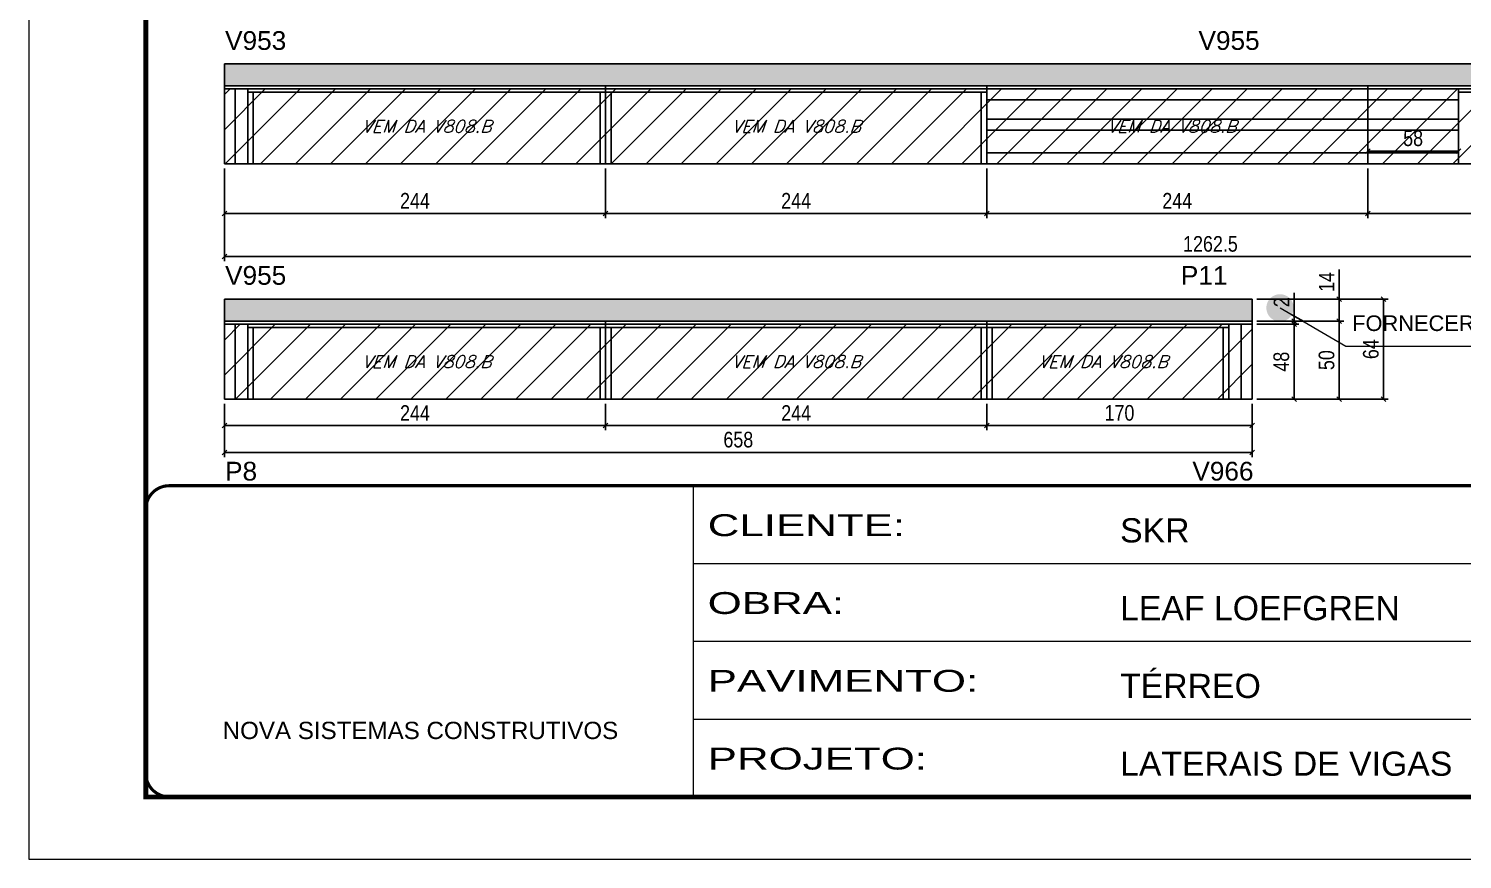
# Model space of a CAD drawing. Extents: x 3309 to 9563, y -2522 to 14608.
# Drawn here: x 8078 to 8996, y 11261 to 11793 of the extents above; entities that cross this region are included whole.
import ezdxf

# ---------------------------------------------------------------- set-up
doc = ezdxf.new("R2010")
doc.units = 0
doc.linetypes.add('CONTINUO', pattern=[0])
doc.linetypes.add('DASHED', pattern=[0.75, 0.5, -0.25])
for name, color, linetype in [('5', 5, 'Continuous'), ('COTA', 241, 'Continuous'), ('Painéis', 200, 'Continuous'), ('SARR_2.2x7', 40, 'Continuous'), ('SARR_3.5x7', 81, 'Continuous'), ('texto', 7, 'Continuous')]:
    doc.layers.add(name, color=color, linetype=linetype)
for name, color, linetype, lineweight in [('CARIMBO', 255, 'Continuous', 9), ('Folhas', 255, 'Continuous', 9), ('Hachura', 251, 'Continuous', 9), ('SARRAFO DE PRESSAO', 251, 'DASHED', 9)]:
    doc.layers.add(name, color=color, linetype=linetype, lineweight=lineweight)
doc.styles.add('ARIAL', font='arial.ttf')
doc.styles.add('COTA TECNICA', font='techl___.ttf', dxfattribs={"height": 10})
doc.styles.add('Romans', font='romans.shx')
doc.styles.get("Standard").update_dxf_attribs({"font": 'arial.ttf'})
doc.styles.add('Tecnologia', font='')
doc.styles.get('Tecnologia').set_extended_font_data('Forgotten Futurist')
doc.dimstyles.new('3x', dxfattribs={"dimtxt": 10, "dimasz": 5, "dimexe": 7, "dimexo": 5, "dimgap": 4, "dimtad": 1, "dimdec": 4, "dimlfac": 0.3333333333333333, "dimdsep": 46, "dimtxsty": 'Standard', "dimblk": 'DOT', "dimcen": 0.09, "dimclrd": 1, "dimclre": 1, "dimclrt": 2, "dimadec": 0, "dimazin": 2, "dimtfac": 1, "dimtdec": 4, "dimtmove": 0, "dimatfit": 3, "dimldrblk": 'DOT', "dimfxl": 1, "dimtolj": 1, "dimtzin": 0, "dimlwd": 9, "dimlwe": 9, "dimarcsym": 0})
doc.dimstyles.new('PAINEL', dxfattribs={"dimtxt": 10, "dimasz": 3, "dimexe": 3, "dimexo": 3, "dimgap": 3, "dimtad": 1, "dimdec": 1, "dimzin": 12, "dimdsep": 46, "dimtxsty": 'COTA TECNICA', "dimblk1": 'OBLIQUE', "dimblk2": 'OBLIQUE', "dimsah": 1, "dimcen": 0.9, "dimclrd": 4, "dimclre": 4, "dimclrt": 240, "dimadec": 1, "dimazin": 3, "dimtfac": 1, "dimtdec": 1, "dimtmove": 0, "dimatfit": 3, "dimfxl": 1, "dimtolj": 1, "dimtzin": 12, "dimarcsym": 0})

# ---------------------------------------------------------------- blocks, each defined once
blk = doc.blocks.new('9999999999')
at = {"color": 30, "linetype": 'CONTINUO'}
for p, q in [((98564.56196592061, 34230.20511460536), (98564.56196592061, 34429.44862801625)), ((98564.56196592061, 34379.63774966353), (99583.97835781069, 34379.63774966353)), ((98564.56196592061, 34329.8268713108), (99487.97835781069, 34329.8268713108)), ((98564.56196592063, 34280.01599295808), (99487.97835781069, 34280.01599295808))]:
    blk.add_line(p, q, dxfattribs=at)
at = {"color": 30, "linetype": 'CONTINUO', "const_width": 2}
blk.add_lwpolyline([(99583.97835781069, 34230.20511460536), (99583.97835781069, 34414.44862801625, 0.4142135623730951), (99568.97835781069, 34429.44862801625), (98228.97835781069, 34429.44862801625, 0.4142135623730951), (98213.97835781069, 34414.44862801625), (98213.97835781069, 34245.20511460536, 0.4142135623730951), (98228.97835781069, 34230.20511460536), (99583.97835781069, 34230.20511460536)], format="xyb", dxfattribs=at)
at = {"layer": 'Folhas'}
blk.add_lwpolyline([(98138.97835781069, 34190.20511460536), (99623.97835781069, 34190.20511460536), (99623.97835781069, 35240.20511460536), (98138.97835781069, 35240.20511460536)], close=True, dxfattribs=at)
at = {"layer": 'Folhas', "color": 30, "const_width": 3}
blk.add_lwpolyline([(98213.97835781069, 34230.20511460536), (99583.97835781069, 34230.20511460536), (99583.97835781069, 35200.20511460536), (98213.97835781069, 35200.20511460536)], close=True, dxfattribs=at)
at = {"color": 7, "linetype": 'Continuous', "ltscale": 5, "style": 'ARIAL'}
for s, height, p in [('SKR', 15.48288, (98837.6812528586, 34393.12953067552)), ('LEAF LOEFGREN', 15.48288, (98837.6812528586, 34343.3186523228)), ('TÉRREO', 15.48288, (98837.6812528586, 34293.50777397008)), ('NOVA SISTEMAS CONSTRUTIVOS', 11.0592, (98263.18703214587, 34267.21182737108)), ('LATERAIS DE VIGAS', 15.48288, (98837.6812528586, 34243.69689561735))]:
    blk.add_text(s, height=height, dxfattribs=at).set_placement(p)
at = {"layer": 'Folhas', "color": 7, "style": 'Tecnologia', "width": 1.5}
for s, p in [('CLIENTE:', (98573.65419061291, 34397.16605924374)), ('OBRA:', (98573.65419061291, 34347.31415840245)), ('PAVIMENTO:', (98573.65419061291, 34297.50328004972)), ('PROJETO:', (98573.65419061291, 34247.692401697))]:
    blk.add_text(s, height=14, dxfattribs=at).set_placement(p)
blk = doc.blocks.new('_Oblique')
at = {"color": 0, "linetype": 'ByBlock', "lineweight": -2}
blk.add_line((-0.5, -0.5), (0.5, 0.5), dxfattribs=at)
blk = doc.blocks.new('*D1519')
at = {"layer": 'COTA', "color": 4, "linetype": 'ByBlock', "lineweight": -2, "transparency": 16777216}
for p, q in [((8203.168415781198, 11703.04910457867), (8203.168415781198, 11671.32555400877)), ((8447.168415781198, 11703.04910457867), (8447.168415781198, 11671.32555400877)), ((8447.168415781198, 11674.32555400877), (8203.168415781198, 11674.32555400877))]:
    blk.add_line(p, q, dxfattribs=at)
at = {"layer": 'Defpoints', "color": 0, "linetype": 'ByBlock', "transparency": 16777216}
for p in [(8203.168415781198, 11706.04910457867), (8447.168415781198, 11706.04910457867), (8203.168415781198, 11674.32555400877)]:
    blk.add_point(p, dxfattribs=at)
at = {"layer": 'COTA', "color": 4, "linetype": 'ByBlock', "lineweight": -2, "transparency": 16777216, "xscale": 3, "yscale": 3, "zscale": 3, "rotation": 180}
blk.add_blockref('_Oblique', (8203.168415781198, 11674.32555400877), dxfattribs=at)
at = {"layer": 'COTA', "color": 4, "linetype": 'ByBlock', "lineweight": -2, "transparency": 16777216, "xscale": 3, "yscale": 3, "zscale": 3}
blk.add_blockref('_Oblique', (8447.168415781198, 11674.32555400877), dxfattribs=at)
at = {"layer": 'COTA', "color": 240, "linetype": 'ByBlock', "transparency": 16777216, "insert": (8325.168415781198, 11682.39865342397), "char_height": 10, "attachment_point": 5, "style": 'COTA TECNICA'}
blk.add_mtext('\\A1;244', dxfattribs=at)
blk = doc.blocks.new('*D1523')
at = {"layer": 'COTA', "color": 4, "linetype": 'ByBlock', "lineweight": -2, "transparency": 16777216}
for p, q in [((8203.168415781198, 11703.04910457867), (8203.168415781198, 11643.61625417553)), ((9465.668415781198, 11703.04910457867), (9465.668415781198, 11643.61625417553)), ((9465.668415781198, 11646.61625417553), (8203.168415781198, 11646.61625417553))]:
    blk.add_line(p, q, dxfattribs=at)
at = {"layer": 'Defpoints', "color": 0, "linetype": 'ByBlock', "transparency": 16777216}
for p in [(8203.168415781198, 11706.04910457867), (9465.668415781198, 11706.04910457867), (8203.168415781198, 11646.61625417553)]:
    blk.add_point(p, dxfattribs=at)
at = {"layer": 'COTA', "color": 4, "linetype": 'ByBlock', "lineweight": -2, "transparency": 16777216, "xscale": 3, "yscale": 3, "zscale": 3, "rotation": 180}
blk.add_blockref('_Oblique', (8203.168415781198, 11646.61625417553), dxfattribs=at)
at = {"layer": 'COTA', "color": 4, "linetype": 'ByBlock', "lineweight": -2, "transparency": 16777216, "xscale": 3, "yscale": 3, "zscale": 3}
blk.add_blockref('_Oblique', (9465.668415781198, 11646.61625417553), dxfattribs=at)
at = {"layer": 'COTA', "color": 240, "linetype": 'ByBlock', "transparency": 16777216, "insert": (8834.418415781198, 11654.72590329834), "char_height": 10, "attachment_point": 5, "style": 'COTA TECNICA'}
blk.add_mtext('\\A1;1262.5', dxfattribs=at)
blk = doc.blocks.new('*D1521')
at = {"layer": 'COTA', "color": 4, "lineweight": -2, "transparency": 16777216}
for p, q in [((8447.168415781198, 11703.04910457867), (8447.168415781198, 11671.32555400877)), ((8691.168415781198, 11703.04910457867), (8691.168415781198, 11671.32555400877)), ((8447.168415781198, 11674.32555400877), (8691.168415781198, 11674.32555400877))]:
    blk.add_line(p, q, dxfattribs=at)
at = {"layer": 'Defpoints', "color": 0, "transparency": 16777216}
for p in [(8447.168415781198, 11706.04910457867, -1.244042110260112e-09), (8691.168415781198, 11706.04910457867, -1.244042110260112e-09), (8691.168415781198, 11674.32555400877)]:
    blk.add_point(p, dxfattribs=at)
at = {"layer": 'COTA', "color": 4, "lineweight": -2, "transparency": 16777216, "xscale": 3, "yscale": 3, "zscale": 3, "rotation": 180}
blk.add_blockref('_Oblique', (8447.168415781198, 11674.32555400877), dxfattribs=at)
at = {"layer": 'COTA', "color": 4, "lineweight": -2, "transparency": 16777216, "xscale": 3, "yscale": 3, "zscale": 3}
blk.add_blockref('_Oblique', (8691.168415781198, 11674.32555400877), dxfattribs=at)
at = {"layer": 'COTA', "color": 240, "transparency": 16777216, "insert": (8569.168415781198, 11682.39865342397), "char_height": 10, "attachment_point": 5, "style": 'COTA TECNICA'}
blk.add_mtext('\\A1;244', dxfattribs=at)
blk = doc.blocks.new('*D1522')
at = {"layer": 'COTA', "color": 4, "lineweight": -2, "transparency": 16777216}
for p, q in [((8935.168415781198, 11703.04910457867), (8935.168415781198, 11671.32555400877)), ((9179.168415781198, 11703.04910457867), (9179.168415781198, 11671.32555400877)), ((8935.168415781198, 11674.32555400877), (9179.168415781198, 11674.32555400877))]:
    blk.add_line(p, q, dxfattribs=at)
at = {"layer": 'Defpoints', "color": 0, "transparency": 16777216}
for p in [(8935.168415781198, 11706.04910457867, -1.244042110260112e-09), (9179.168415781198, 11706.04910457867, -1.244042110260112e-09), (9179.168415781198, 11674.32555400877)]:
    blk.add_point(p, dxfattribs=at)
at = {"layer": 'COTA', "color": 4, "lineweight": -2, "transparency": 16777216, "xscale": 3, "yscale": 3, "zscale": 3, "rotation": 180}
blk.add_blockref('_Oblique', (8935.168415781198, 11674.32555400877), dxfattribs=at)
at = {"layer": 'COTA', "color": 4, "lineweight": -2, "transparency": 16777216, "xscale": 3, "yscale": 3, "zscale": 3}
blk.add_blockref('_Oblique', (9179.168415781198, 11674.32555400877), dxfattribs=at)
at = {"layer": 'COTA', "color": 240, "transparency": 16777216, "insert": (9057.168415781198, 11682.39865342397), "char_height": 10, "attachment_point": 5, "style": 'COTA TECNICA'}
blk.add_mtext('\\A1;244', dxfattribs=at)
blk = doc.blocks.new('*D1518')
at = {"layer": 'COTA', "color": 4, "lineweight": -2, "transparency": 16777216}
for p, q in [((8691.168415781198, 11703.04910457867), (8691.168415781198, 11671.32555400877)), ((8935.168415781198, 11703.04910457867), (8935.168415781198, 11671.32555400877)), ((8691.168415781198, 11674.32555400877), (8935.168415781198, 11674.32555400877))]:
    blk.add_line(p, q, dxfattribs=at)
at = {"layer": 'Defpoints', "color": 0, "transparency": 16777216}
for p in [(8691.168415781198, 11706.04910457867, -1.244042110260112e-09), (8935.168415781198, 11706.04910457867, -1.244042110260112e-09), (8935.168415781198, 11674.32555400877)]:
    blk.add_point(p, dxfattribs=at)
at = {"layer": 'COTA', "color": 4, "lineweight": -2, "transparency": 16777216, "xscale": 3, "yscale": 3, "zscale": 3, "rotation": 180}
blk.add_blockref('_Oblique', (8691.168415781198, 11674.32555400877), dxfattribs=at)
at = {"layer": 'COTA', "color": 4, "lineweight": -2, "transparency": 16777216, "xscale": 3, "yscale": 3, "zscale": 3}
blk.add_blockref('_Oblique', (8935.168415781198, 11674.32555400877), dxfattribs=at)
at = {"layer": 'COTA', "color": 240, "transparency": 16777216, "insert": (8813.168415781198, 11682.39865342397), "char_height": 10, "attachment_point": 5, "style": 'COTA TECNICA'}
blk.add_mtext('\\A1;244', dxfattribs=at)
blk = doc.blocks.new('*D1520')
at = {"layer": 'COTA', "color": 4, "lineweight": -2, "transparency": 16777216}
for p, q in [((8935.168415781198, 11716.04910457867), (8935.168415781198, 11717.21830416835)), ((8993.168415781198, 11714.21830416835), (8935.168415781198, 11714.21830416835)), ((8993.168415781198, 11716.04910457867), (8993.168415781198, 11717.21830416835))]:
    blk.add_line(p, q, dxfattribs=at)
at = {"layer": 'Defpoints', "color": 0, "transparency": 16777216}
for p in [(8935.168415781198, 11714.21830416835), (8935.168415781198, 11713.04910457867, -1.244042110260112e-09), (8993.168415781198, 11713.04910457867, -1.244042110260112e-09)]:
    blk.add_point(p, dxfattribs=at)
at = {"layer": 'COTA', "color": 4, "lineweight": -2, "transparency": 16777216, "xscale": 3, "yscale": 3, "zscale": 3, "rotation": 180}
blk.add_blockref('_Oblique', (8935.168415781198, 11714.21830416835), dxfattribs=at)
at = {"layer": 'COTA', "color": 4, "lineweight": -2, "transparency": 16777216, "xscale": 3, "yscale": 3, "zscale": 3}
blk.add_blockref('_Oblique', (8993.168415781198, 11714.21830416835), dxfattribs=at)
at = {"layer": 'COTA', "color": 240, "transparency": 16777216, "insert": (8964.168415781198, 11722.34988311572), "char_height": 10, "attachment_point": 5, "style": 'COTA TECNICA'}
blk.add_mtext('\\A1;58', dxfattribs=at)
blk = doc.blocks.new('*D1527')
at = {"layer": 'COTA', "color": 4, "linetype": 'ByBlock', "lineweight": -2, "transparency": 16777216}
for p, q in [((8203.168415781198, 11552.36742972831), (8203.168415781198, 11535.41970805435)), ((8447.168415781198, 11552.36742972831), (8447.168415781198, 11535.41970805435)), ((8447.168415781198, 11538.41970805435), (8203.168415781198, 11538.41970805435))]:
    blk.add_line(p, q, dxfattribs=at)
at = {"layer": 'Defpoints', "color": 0, "linetype": 'ByBlock', "transparency": 16777216}
for p in [(8203.168415781198, 11555.36742972831), (8447.168415781198, 11555.36742972831), (8203.168415781198, 11538.41970805435)]:
    blk.add_point(p, dxfattribs=at)
at = {"layer": 'COTA', "color": 4, "linetype": 'ByBlock', "lineweight": -2, "transparency": 16777216, "xscale": 3, "yscale": 3, "zscale": 3, "rotation": 180}
blk.add_blockref('_Oblique', (8203.168415781198, 11538.41970805435), dxfattribs=at)
at = {"layer": 'COTA', "color": 4, "linetype": 'ByBlock', "lineweight": -2, "transparency": 16777216, "xscale": 3, "yscale": 3, "zscale": 3}
blk.add_blockref('_Oblique', (8447.168415781198, 11538.41970805435), dxfattribs=at)
at = {"layer": 'COTA', "color": 240, "linetype": 'ByBlock', "transparency": 16777216, "insert": (8325.168415781198, 11546.49280746956), "char_height": 10, "attachment_point": 5, "style": 'COTA TECNICA'}
blk.add_mtext('\\A1;244', dxfattribs=at)
blk = doc.blocks.new('*D1529')
at = {"layer": 'COTA', "color": 4, "linetype": 'ByBlock', "lineweight": -2, "transparency": 16777216}
for p, q in [((8203.168415781198, 11552.36742972831), (8203.168415781198, 11518.26060610815)), ((8861.168415781198, 11552.36742972831), (8861.168415781198, 11518.26060610815)), ((8861.168415781198, 11521.26060610815), (8203.168415781198, 11521.26060610815))]:
    blk.add_line(p, q, dxfattribs=at)
at = {"layer": 'Defpoints', "color": 0, "linetype": 'ByBlock', "transparency": 16777216}
for p in [(8203.168415781198, 11555.36742972831), (8861.168415781198, 11555.36742972831), (8203.168415781198, 11521.26060610815)]:
    blk.add_point(p, dxfattribs=at)
at = {"layer": 'COTA', "color": 4, "linetype": 'ByBlock', "lineweight": -2, "transparency": 16777216, "xscale": 3, "yscale": 3, "zscale": 3, "rotation": 180}
blk.add_blockref('_Oblique', (8203.168415781198, 11521.26060610815), dxfattribs=at)
at = {"layer": 'COTA', "color": 4, "linetype": 'ByBlock', "lineweight": -2, "transparency": 16777216, "xscale": 3, "yscale": 3, "zscale": 3}
blk.add_blockref('_Oblique', (8861.168415781198, 11521.26060610815), dxfattribs=at)
at = {"layer": 'COTA', "color": 240, "linetype": 'ByBlock', "transparency": 16777216, "insert": (8532.168415781198, 11529.39218505552), "char_height": 10, "attachment_point": 5, "style": 'COTA TECNICA'}
blk.add_mtext('\\A1;658', dxfattribs=at)
blk = doc.blocks.new('*D1526')
at = {"layer": 'COTA', "color": 4, "lineweight": -2, "transparency": 16777216}
for p, q in [((8447.168415781198, 11552.36742972833), (8447.168415781198, 11535.41970805435)), ((8691.168415781198, 11552.36742972832), (8691.168415781198, 11535.41970805435)), ((8447.168415781198, 11538.41970805435), (8691.168415781198, 11538.41970805435))]:
    blk.add_line(p, q, dxfattribs=at)
at = {"layer": 'Defpoints', "color": 0, "transparency": 16777216}
for p in [(8447.168415781198, 11555.36742972833, -1.142496617616953e-09), (8691.168415781198, 11555.36742972832, -1.142496617616953e-09), (8691.168415781198, 11538.41970805435)]:
    blk.add_point(p, dxfattribs=at)
at = {"layer": 'COTA', "color": 4, "lineweight": -2, "transparency": 16777216, "xscale": 3, "yscale": 3, "zscale": 3, "rotation": 180}
blk.add_blockref('_Oblique', (8447.168415781198, 11538.41970805435), dxfattribs=at)
at = {"layer": 'COTA', "color": 4, "lineweight": -2, "transparency": 16777216, "xscale": 3, "yscale": 3, "zscale": 3}
blk.add_blockref('_Oblique', (8691.168415781198, 11538.41970805435), dxfattribs=at)
at = {"layer": 'COTA', "color": 240, "transparency": 16777216, "insert": (8569.168415781198, 11546.49280746956), "char_height": 10, "attachment_point": 5, "style": 'COTA TECNICA'}
blk.add_mtext('\\A1;244', dxfattribs=at)
blk = doc.blocks.new('*D1528')
at = {"layer": 'COTA', "color": 4, "lineweight": -2, "transparency": 16777216}
for p, q in [((8691.168415781198, 11552.36742972831), (8691.168415781198, 11535.41970805434)), ((8861.168415781198, 11552.36742972829), (8861.168415781198, 11535.41970805434)), ((8691.168415781198, 11538.41970805434), (8861.168415781198, 11538.41970805434))]:
    blk.add_line(p, q, dxfattribs=at)
at = {"layer": 'Defpoints', "color": 0, "transparency": 16777216}
for p in [(8691.168415781198, 11555.36742972831, -1.142580249133736e-09), (8861.168415781198, 11555.36742972829, -1.142580249133736e-09), (8861.168415781198, 11538.41970805434)]:
    blk.add_point(p, dxfattribs=at)
at = {"layer": 'COTA', "color": 4, "lineweight": -2, "transparency": 16777216, "xscale": 3, "yscale": 3, "zscale": 3, "rotation": 180}
blk.add_blockref('_Oblique', (8691.168415781198, 11538.41970805434), dxfattribs=at)
at = {"layer": 'COTA', "color": 4, "lineweight": -2, "transparency": 16777216, "xscale": 3, "yscale": 3, "zscale": 3}
blk.add_blockref('_Oblique', (8861.168415781198, 11538.41970805434), dxfattribs=at)
at = {"layer": 'COTA', "color": 240, "transparency": 16777216, "insert": (8776.168415781198, 11546.52204723562), "char_height": 10, "attachment_point": 5, "style": 'COTA TECNICA'}
blk.add_mtext('\\A1;170', dxfattribs=at)
blk = doc.blocks.new('*D2557')
at = {"layer": 'COTA', "color": 4, "lineweight": -2, "transparency": 16777216}
for p, q in [((8864.168415781201, 11619.36742972831), (8948.250794726408, 11619.36742972831)), ((8945.250794726408, 11619.36742972831), (8945.250794726408, 11555.36742972833)), ((8864.168415781201, 11555.36742972833), (8948.250794726408, 11555.36742972833))]:
    blk.add_line(p, q, dxfattribs=at)
at = {"layer": 'Defpoints', "color": 0, "transparency": 16777216}
for p in [(8861.168415781201, 11619.36742972831, -1.142496617616953e-09), (8861.168415781201, 11555.36742972833, -1.142496617616953e-09), (8945.250794726408, 11555.36742972833)]:
    blk.add_point(p, dxfattribs=at)
at = {"layer": 'COTA', "color": 4, "lineweight": -2, "transparency": 16777216, "xscale": 3, "yscale": 3, "zscale": 3}
for p, rotation in [((8945.250794726408, 11619.36742972831), 90), ((8945.250794726408, 11555.36742972833), 270)]:
    blk.add_blockref('_Oblique', p, dxfattribs=dict(at, rotation=rotation))
at = {"layer": 'COTA', "color": 240, "transparency": 16777216, "insert": (8937.14845554512, 11587.36742972832), "char_height": 10, "attachment_point": 5, "rotation": 90, "style": 'COTA TECNICA'}
blk.add_mtext('\\A1;64', dxfattribs=at)
blk = doc.blocks.new('*D2560')
at = {"layer": 'COTA', "color": 4, "lineweight": -2, "transparency": 16777216}
for p, q in [((8864.168415781201, 11605.36742972831), (8919.888966119608, 11605.36742972831)), ((8916.888966119608, 11605.36742972831), (8916.888966119608, 11555.36742972831)), ((8864.168415781201, 11555.36742972831), (8919.888966119608, 11555.36742972831))]:
    blk.add_line(p, q, dxfattribs=at)
at = {"layer": 'Defpoints', "color": 0, "transparency": 16777216}
for p in [(8861.168415781201, 11605.36742972831, -1.244042110260112e-09), (8861.168415781201, 11555.36742972831, -1.244042110260112e-09), (8916.888966119608, 11555.36742972831)]:
    blk.add_point(p, dxfattribs=at)
at = {"layer": 'COTA', "color": 4, "lineweight": -2, "transparency": 16777216, "xscale": 3, "yscale": 3, "zscale": 3}
for p, rotation in [((8916.888966119608, 11605.36742972831), 90), ((8916.888966119608, 11555.36742972831), 270)]:
    blk.add_blockref('_Oblique', p, dxfattribs=dict(at, rotation=rotation))
at = {"layer": 'COTA', "color": 240, "transparency": 16777216, "insert": (8908.7793169968, 11580.36742972831), "char_height": 10, "attachment_point": 5, "rotation": 90, "style": 'COTA TECNICA'}
blk.add_mtext('\\A1;50', dxfattribs=at)
blk = doc.blocks.new('*D2561')
at = {"layer": 'COTA', "color": 4, "lineweight": -2, "transparency": 16777216}
for p, q in [((8916.888966119615, 11619.36742972831), (8916.888966119615, 11638.48438879264)), ((8864.168415781201, 11619.36742972831), (8919.888966119615, 11619.36742972831)), ((8916.888966119615, 11605.36742972831), (8916.888966119615, 11619.36742972831)), ((8864.168415781201, 11605.36742972831), (8919.888966119615, 11605.36742972831))]:
    blk.add_line(p, q, dxfattribs=at)
at = {"layer": 'Defpoints', "color": 0, "transparency": 16777216}
for p in [(8861.168415781201, 11619.36742972831, -1.244042110260112e-09), (8916.888966119615, 11619.36742972831), (8861.168415781201, 11605.36742972831, -1.244042110260112e-09)]:
    blk.add_point(p, dxfattribs=at)
at = {"layer": 'COTA', "color": 4, "lineweight": -2, "transparency": 16777216, "xscale": 3, "yscale": 3, "zscale": 3}
for p, rotation in [((8916.888966119615, 11619.36742972831), 90), ((8916.888966119615, 11605.36742972831), 270)]:
    blk.add_blockref('_Oblique', p, dxfattribs=dict(at, rotation=rotation))
at = {"layer": 'COTA', "color": 240, "transparency": 16777216, "insert": (8908.81586670441, 11630.42590926047), "char_height": 10, "attachment_point": 5, "rotation": 90, "style": 'COTA TECNICA'}
blk.add_mtext('\\A1;14', dxfattribs=at)
blk = doc.blocks.new('*D2558')
at = {"layer": 'COTA', "color": 4, "lineweight": -2, "transparency": 16777216}
for p, q in [((8864.168415781201, 11603.36742972835), (8890.918141503378, 11603.36742972835)), ((8887.918141503378, 11555.36742972831), (8887.918141503378, 11603.36742972835)), ((8864.168415781201, 11555.36742972831), (8890.918141503378, 11555.36742972831))]:
    blk.add_line(p, q, dxfattribs=at)
at = {"layer": 'Defpoints', "color": 0, "transparency": 16777216}
for p in [(8861.168415781201, 11603.36742972835, -1.244042110260112e-09), (8887.918141503378, 11603.36742972835), (8861.168415781201, 11555.36742972831, -1.244042110260112e-09)]:
    blk.add_point(p, dxfattribs=at)
at = {"layer": 'COTA', "color": 4, "lineweight": -2, "transparency": 16777216, "xscale": 3, "yscale": 3, "zscale": 3}
for p, rotation in [((8887.918141503378, 11603.36742972835), 90), ((8887.918141503378, 11555.36742972831), 270)]:
    blk.add_blockref('_Oblique', p, dxfattribs=dict(at, rotation=rotation))
at = {"layer": 'COTA', "color": 240, "transparency": 16777216, "insert": (8879.823112263612, 11579.36742972833), "char_height": 10, "attachment_point": 5, "rotation": 90, "style": 'COTA TECNICA'}
blk.add_mtext('\\A1;48', dxfattribs=at)
blk = doc.blocks.new('*D2559')
at = {"layer": 'COTA', "color": 4, "lineweight": -2, "transparency": 16777216}
for p, q in [((8887.918141503385, 11605.36742972831), (8887.918141503385, 11623.47854083942)), ((8864.168415781201, 11605.36742972831), (8890.918141503385, 11605.36742972831)), ((8864.168415781201, 11603.36742972835), (8890.918141503385, 11603.36742972835)), ((8887.918141503385, 11603.36742972835), (8887.918141503385, 11605.36742972831)), ((8887.918141503385, 11603.36742972835), (8887.918141503385, 11600.36742972835))]:
    blk.add_line(p, q, dxfattribs=at)
at = {"layer": 'Defpoints', "color": 0, "transparency": 16777216}
for p in [(8861.168415781201, 11605.36742972831, -1.244042110260112e-09), (8861.168415781201, 11603.36742972835, -1.244042110260112e-09), (8887.918141503385, 11605.36742972831)]:
    blk.add_point(p, dxfattribs=at)
at = {"layer": 'COTA', "color": 4, "lineweight": -2, "transparency": 16777216, "xscale": 3, "yscale": 3, "zscale": 3}
for p, rotation in [((8887.918141503385, 11605.36742972831), 270), ((8887.918141503385, 11603.36742972835), 90)]:
    blk.add_blockref('_Oblique', p, dxfattribs=dict(at, rotation=rotation))
at = {"layer": 'COTA', "color": 240, "transparency": 16777216, "insert": (8879.918141503385, 11617.42298528386), "char_height": 10, "attachment_point": 5, "rotation": 90, "style": 'COTA TECNICA'}
blk.add_mtext('\\A1;2', dxfattribs=at)
blk = doc.blocks.new('_Dot')
at = {"color": 0, "linetype": 'ByBlock', "lineweight": -2}
blk.add_line((-0.5, 0), (-1, 0), dxfattribs=at)
at = {"color": 0, "linetype": 'ByBlock', "const_width": 0.5}
blk.add_lwpolyline([(-0.25, 0, 1), (0.25, 0, 1)], format="xyb", close=True, dxfattribs=at)

msp = doc.modelspace()

# ---------------------------------------------------------------- hatches: boundary and pattern name
at = {"layer": 'COTA'}
h = msp.add_hatch(dxfattribs=at)
h.set_pattern_fill('AR-CONC', color=256, scale=0.03)
h.set_pattern_definition([(49.99999999999999, (1276.426340675083, -1505.957219172658), (5.46554006988012, -0.4781725661670926), [0.5715, -6.2865]), (355, (1276.426340675083, -1505.957219172658), (-1.05730264274908, 5.731705357171054), [0.4572, -5.0292175251]), (100.4514447, (1276.881800885083, -1505.997066777658), (4.408237412710598, 5.253532557365853), [0.4857002639999999, -5.342707337999999]), (46.18420000000001, (1276.426340675083, -1504.433219172658), (8.132371226763897, -1.261269837981814), [0.85725, -9.429749999999999]), (96.63555760999992, (1277.104037675083, -1504.538324172658), (7.12212402154509, 7.422783737931645), [0.7285506942, -8.0140682448]), (351.1841511700001, (1276.426340675083, -1504.433219172658), (7.12212402194931, 7.422783737565979), [0.6857990120999999, -7.5437919576]), (21, (1277.188340675082, -1504.814219172658), (4.548431738073974, -3.067955945612628), [0.5715, -6.2865]), (326.0000000000001, (1277.188340675082, -1504.814219172658), (1.854060850429412, 5.525638983669578), [0.4572, -5.029199999999999]), (71.45144499999999, (1277.567376653084, -1505.069882169658), (6.402492578361485, 2.457683066577157), [0.485700264, -5.342698127999999]), (37.50000000000001, (1276.426340675083, -1505.957219172658), (0.0926580975177545, 2.536651166194593), [0, -4.96824, 0, -5.1054, 0, -5.04825]), (7.499999999999999, (1276.426340675083, -1505.957219172658), (2.004589875309172, 3.005417244543585), [0, -2.910839999999999, 0, -4.85394, 0, -1.92405]), (327.5, (1274.727080675082, -1505.957219172658), (4.067717855006141, -0.1718623197802033), [0, -1.905, 0, -5.9436, 0, -7.886699999999999]), (317.5, (1273.965080675083, -1505.957219172658), (4.443875441580541, 0.7627947309999908), [0, -2.4765, 0, -3.94716, 0, -5.6007])])
h.paths.add_polyline_path([(8203.168415781198, 11770.04910457867), (8203.168415781198, 11756.04910457867), (9465.668415781198, 11756.04910457867), (9465.668415781198, 11770.04910457867)])
h = msp.add_hatch(dxfattribs=at)
h.set_pattern_fill('AR-CONC', color=256, scale=0.03)
h.set_pattern_definition([(49.99999999999999, (1276.426340675083, -1656.638894023019), (5.46554006988012, -0.4781725661670926), [0.5715, -6.2865]), (355, (1276.426340675083, -1656.638894023019), (-1.05730264274908, 5.731705357171054), [0.4572, -5.0292175251]), (100.4514447, (1276.881800885083, -1656.678741628019), (4.408237412710598, 5.253532557365853), [0.4857002639999999, -5.342707337999999]), (46.18420000000001, (1276.426340675083, -1655.114894023019), (8.132371226763897, -1.261269837981814), [0.85725, -9.429749999999999]), (96.63555760999992, (1277.104037675083, -1655.219999023019), (7.12212402154509, 7.422783737931645), [0.7285506942, -8.0140682448]), (351.1841511700001, (1276.426340675083, -1655.114894023019), (7.12212402194931, 7.422783737565979), [0.6857990120999999, -7.5437919576]), (21, (1277.188340675082, -1655.495894023019), (4.548431738073974, -3.067955945612628), [0.5715, -6.2865]), (326.0000000000001, (1277.188340675082, -1655.495894023019), (1.854060850429412, 5.525638983669578), [0.4572, -5.029199999999999]), (71.45144499999999, (1277.567376653084, -1655.751557020019), (6.402492578361485, 2.457683066577157), [0.485700264, -5.342698127999999]), (37.50000000000001, (1276.426340675083, -1656.638894023019), (0.0926580975177545, 2.536651166194593), [0, -4.96824, 0, -5.1054, 0, -5.04825]), (7.499999999999999, (1276.426340675083, -1656.638894023019), (2.004589875309172, 3.005417244543585), [0, -2.910839999999999, 0, -4.85394, 0, -1.92405]), (327.5, (1274.727080675082, -1656.638894023019), (4.067717855006141, -0.1718623197802033), [0, -1.905, 0, -5.9436, 0, -7.886699999999999]), (317.5, (1273.965080675083, -1656.638894023019), (4.443875441580541, 0.7627947309999908), [0, -2.4765, 0, -3.94716, 0, -5.6007])])
h.paths.add_polyline_path([(8861.168415781198, 11605.36742972831), (8861.168415781198, 11619.36742972831), (8203.168415781198, 11619.36742972831), (8203.168415781198, 11605.36742972831)])
at = {"layer": 'Hachura'}
h = msp.add_hatch(dxfattribs=at)
h.set_pattern_fill('ANSI31', color=256, scale=5)
h.set_pattern_definition([(45, (0, 0), (-11.22532015133644, 11.22532015133644), [])])
h.paths.add_polyline_path([(8447.168415781198, 12020.62919566383), (8203.168415781198, 12020.62919566383), (8203.168415781198, 11972.62919566383), (8447.168415781198, 11972.62919566383)])
h.paths.add_polyline_path([(8691.168415781198, 12020.62919566383), (8447.168415781198, 12020.62919566383), (8447.168415781198, 11972.62919566383), (8691.168415781198, 11972.62919566383)])
h.paths.add_polyline_path([(8922.168415781198, 12020.62919566383), (8691.168415781198, 12020.62919566383), (8691.168415781198, 11972.62919566383), (8922.168415781198, 11972.62919566383)])
h.paths.add_polyline_path([(9166.168415781198, 12020.62919566383), (8922.168415781198, 12020.62919566383), (8922.168415781198, 11972.62919566383), (9166.168415781198, 11972.62919566383)])
h.paths.add_polyline_path([(9339.168415781198, 12020.62919566383), (9166.168415781198, 12020.62919566383), (9166.168415781198, 11972.62919566383), (9339.168415781198, 11972.62919566383)])
h.paths.add_polyline_path([(8864.168415781198, 11878.90903054552), (8691.168415781198, 11878.90903054552), (8691.168415781198, 11838.90903054552), (8864.168415781198, 11838.90903054552)])
h.paths.add_polyline_path([(8691.168415781198, 11878.90903054552), (8447.168415781198, 11878.90903054552), (8447.168415781198, 11838.90903054552), (8691.168415781198, 11838.90903054552)])
h.paths.add_polyline_path([(8447.168415781198, 11878.90903054552), (8203.168415781198, 11878.90903054552), (8203.168415781198, 11838.90903054552), (8447.168415781198, 11838.90903054552)])
h.paths.add_polyline_path([(8447.168415781198, 11754.04910457867), (8203.168415781198, 11754.04910457867), (8203.168415781198, 11706.04910457867), (8447.168415781198, 11706.04910457867)])
h.paths.add_polyline_path([(8691.168415781198, 11754.04910457867), (8447.168415781198, 11754.04910457867), (8447.168415781198, 11706.04910457867), (8691.168415781198, 11706.04910457867)])
h.paths.add_polyline_path([(8935.168415781198, 11754.04910457867), (8691.168415781198, 11754.04910457867), (8691.168415781198, 11706.04910457867), (8935.168415781198, 11706.04910457867)])
h.paths.add_polyline_path([(9179.168415781198, 11754.04910457867), (8935.168415781198, 11754.04910457867), (8935.168415781198, 11706.04910457867), (9179.168415781198, 11706.04910457867)])
h.paths.add_polyline_path([(9292.668415781198, 11754.04910457867), (9179.168415781198, 11754.04910457867), (9179.168415781198, 11706.04910457867), (9292.668415781198, 11706.04910457867)])
h.paths.add_polyline_path([(9465.668415781198, 11754.04910457867), (9292.668415781198, 11754.04910457867), (9292.668415781198, 11706.04910457867), (9465.668415781198, 11706.04910457867)])
h.paths.add_polyline_path([(8861.168415781198, 11603.36742972831), (8691.168415781198, 11603.36742972831), (8691.168415781198, 11555.36742972831), (8861.168415781198, 11555.36742972831)])
h.paths.add_polyline_path([(8691.168415781198, 11603.36742972831), (8447.168415781198, 11603.36742972831), (8447.168415781198, 11555.36742972831), (8691.168415781198, 11555.36742972831)])
h.paths.add_polyline_path([(8447.168415781198, 11603.36742972831), (8203.168415781198, 11603.36742972831), (8203.168415781198, 11555.36742972831), (8447.168415781198, 11555.36742972831)])

# ---------------------------------------------------------------- linework, layer by layer
at = {"layer": 'COTA'}
for p, q in [((8203.168415781198, 11756.04910457867, -1.244042110260112e-09), (8203.168415781198, 11770.04910457867, -1.244042110260112e-09)), ((8203.168415781198, 11770.04910457867, -1.244042110260112e-09), (9465.668415781198, 11770.04910457867, -1.244042110260112e-09)), ((8203.168415781198, 11605.36742972831, -1.244042110260112e-09), (8203.168415781198, 11619.36742972831, -1.244042110260112e-09)), ((8203.168415781198, 11619.36742972831, -1.244042110260112e-09), (8861.168415781198, 11619.36742972831, -1.244042110260112e-09)), ((8861.168415781198, 11605.36742972831, -1.244042110260112e-09), (8861.168415781198, 11619.36742972831, -1.244042110260112e-09))]:
    msp.add_line(p, q, dxfattribs=at)
at = {"layer": 'Painéis', "linetype": 'ByBlock'}
for p, q in [((9465.668415781198, 11756.04910457867, -1.244042110260112e-09), (8203.168415781198, 11756.04910457867, -1.244042110260112e-09)), ((8203.168415781198, 11706.04910457867, -1.244042110260112e-09), (8203.168415781198, 11756.04910457867, -1.244042110260112e-09)), ((8447.168415781198, 11706.04910457867, -1.244042110260112e-09), (8447.168415781198, 11756.04910457867, -1.244042110260112e-09)), ((8691.168415781198, 11706.04910457867, -1.244042110260112e-09), (8691.168415781198, 11756.04910457867, -1.244042110260112e-09)), ((8935.168415781198, 11706.04910457867, -1.244042110260112e-09), (8935.168415781198, 11756.04910457867, -1.244042110260112e-09)), ((9465.668415781198, 11706.04910457867, -1.244042110260112e-09), (8203.168415781198, 11706.04910457867, -1.244042110260112e-09)), ((8861.168415781198, 11605.36742972831, -1.244042110260112e-09), (8203.168415781198, 11605.36742972831, -1.244042110260112e-09)), ((8203.168415781198, 11555.36742972831, -1.244042110260112e-09), (8203.168415781198, 11605.36742972831, -1.244042110260112e-09)), ((8447.168415781198, 11555.36742972831, -1.244042110260112e-09), (8447.168415781198, 11605.36742972831, -1.244042110260112e-09)), ((8691.168415781198, 11555.36742972831, -1.244042110260112e-09), (8691.168415781198, 11605.36742972831, -1.244042110260112e-09)), ((8861.168415781198, 11555.36742972831, -1.244042110260112e-09), (8861.168415781198, 11605.36742972831, -1.244042110260112e-09)), ((8861.168415781198, 11555.36742972831, -1.244042110260112e-09), (8203.168415781198, 11555.36742972831, -1.244042110260112e-09))]:
    msp.add_line(p, q, dxfattribs=at)
at = {"layer": 'Painéis', "linetype": 'ByBlock', "elevation": -1.244042110260112e-09}
for points in [[(8203.168415781198, 11754.04910457867), (9465.668415781198, 11754.04910457867), (9465.668415781198, 11756.04910457867), (8203.168415781198, 11756.04910457867)], [(8203.168415781198, 11603.36742972831), (8861.168415781198, 11603.36742972831), (8861.168415781198, 11605.36742972831), (8203.168415781198, 11605.36742972831)]]:
    msp.add_lwpolyline(points, close=True, dxfattribs=at)
at = {"layer": 'SARR_2.2x7', "linetype": 'Continuous'}
for p, q in [((8210.168415781198, 11706.04910457867, -1.244042110260112e-09), (8210.168415781198, 11754.04910457867, -1.244042110260112e-09)), ((8447.168415781198, 11751.84910457867, -1.244042110260112e-09), (8218.168415781198, 11751.84910457867, -1.244042110260112e-09)), ((8691.1684157812, 11751.84910457867, -1.244042110260112e-09), (8447.168415781198, 11751.84910457867, -1.244042110260112e-09)), ((9179.168415781198, 11751.84910457867, -1.244042110260112e-09), (8993.168415781198, 11751.84910457867, -1.244042110260112e-09)), ((8935.168415781196, 11747.04910457867, -1.244042110260112e-09), (8691.168415781198, 11747.04910457867, -1.244042110260112e-09)), ((8993.168415781198, 11747.04910457867, -1.244042110260112e-09), (8935.168415781198, 11747.04910457867, -1.244042110260112e-09)), ((8935.168415781196, 11734.63831619547, -1.244042110260112e-09), (8691.168415781198, 11734.63831619547, -1.244042110260112e-09)), ((8993.168415781198, 11734.63831619547, -1.244042110260112e-09), (8935.168415781198, 11734.63831619547, -1.244042110260112e-09)), ((8935.168415781196, 11727.63831619547, -1.244042110260112e-09), (8691.168415781198, 11727.63831619547, -1.244042110260112e-09)), ((8993.168415781198, 11727.63831619547, -1.244042110260112e-09), (8935.168415781198, 11727.63831619547, -1.244042110260112e-09)), ((8935.168415781196, 11713.04910457867, -1.244042110260112e-09), (8691.168415781198, 11713.04910457867, -1.244042110260112e-09)), ((8993.168415781198, 11713.04910457867, -1.244042110260112e-09), (8935.168415781198, 11713.04910457867, -1.244042110260112e-09)), ((8210.168415781198, 11555.36742972831, -1.244042110260112e-09), (8210.168415781198, 11603.36742972831, -1.244042110260112e-09)), ((8447.168415781198, 11601.16742972831, -1.244042110260112e-09), (8218.168415781198, 11601.16742972831, -1.244042110260112e-09)), ((8691.168415781198, 11601.16742972831, -1.244042110260112e-09), (8447.168415781198, 11601.16742972831, -1.244042110260112e-09)), ((8846.168415781198, 11601.16742972831, -1.244042110260112e-09), (8691.168415781198, 11601.16742972831, -1.244042110260112e-09)), ((8854.168415781198, 11555.36742972831, -1.244042110260112e-09), (8854.168415781198, 11603.36742972831, -1.244042110260112e-09))]:
    msp.add_line(p, q, dxfattribs=at)
at = {"layer": 'SARR_3.5x7'}
for p, q in [((8218.168415781198, 11754.04910457871, -1.244042110260112e-09), (8218.168415781285, 11706.04910457867, -1.244042110260112e-09)), ((8221.668415781198, 11751.84910457871, -1.244042110260112e-09), (8221.668415781227, 11706.04910457867, -1.244042110260112e-09)), ((8443.668415781169, 11751.84910457871, -1.244042110260112e-09), (8443.66841578114, 11706.04910457867, -1.244042110260112e-09)), ((8450.668415781256, 11751.84910457877, -1.244042110260112e-09), (8450.668415781285, 11706.04910457867, -1.244042110260112e-09)), ((8687.668415781169, 11751.84910457871, -1.244042110260112e-09), (8687.66841578114, 11706.04910457867, -1.244042110260112e-09)), ((8993.168415781198, 11706.04910457867, -1.244042110260112e-09), (8993.168415781198, 11754.04910457867, -1.244042110260112e-09)), ((8218.168415781198, 11603.36742972835, -1.244042110260112e-09), (8218.168415781285, 11555.36742972831, -1.244042110260112e-09)), ((8221.668415781198, 11601.16742972835, -1.244042110260112e-09), (8221.668415781227, 11555.36742972831, -1.244042110260112e-09)), ((8443.668415781169, 11601.16742972835, -1.244042110260112e-09), (8443.66841578114, 11555.36742972831, -1.244042110260112e-09)), ((8450.668415781256, 11601.16742972841, -1.244042110260112e-09), (8450.668415781285, 11555.36742972831, -1.244042110260112e-09)), ((8687.668415781169, 11601.16742972835, -1.244042110260112e-09), (8687.66841578114, 11555.36742972831, -1.244042110260112e-09)), ((8694.668415781256, 11601.16742972841, -1.244042110260112e-09), (8694.668415781285, 11555.36742972831, -1.244042110260112e-09)), ((8842.668415781198, 11601.16742972832, -1.244042110260112e-09), (8842.668415781198, 11555.36742972831, -1.244042110260112e-09)), ((8846.168415781198, 11603.36742972832, -1.244042110260112e-09), (8846.168415781198, 11555.36742972831, -1.244042110260112e-09))]:
    msp.add_line(p, q, dxfattribs=at)

# ---------------------------------------------------------------- block references
at = {"layer": 'SARRAFO DE PRESSAO', "color": 6, "linetype": 'ByBlock'}
msp.add_blockref('9999999999', (-90061.10916253102, -22929.49543780916), dxfattribs=at)

# ---------------------------------------------------------------- texts
at = {"layer": '5', "linetype": 'Continuous'}
for s, p in [('V953', (8203.615605442757, 11778.9949168792, -1.244042110260112e-09)), ('V955', (8826.769901459773, 11778.99491688428, -1.244042110260112e-09)), ('V955', (8203.615605442757, 11628.60477233964, -1.244042110260112e-09)), ('P11', (8815.488012057585, 11628.60477233964, -1.244042110260112e-09)), ('P8', (8203.615605442757, 11503.24912427226, -1.244042110260112e-09)), ('V966', (8822.859037284185, 11503.24912427733, -1.244042110260112e-09))]:
    msp.add_text(s, height=12, rotation=3.550247623884672e-05, dxfattribs=at).set_placement(p)
at = {"layer": 'CARIMBO', "style": 'ARIAL'}
msp.add_text('FORNECER MOSCA', height=10, dxfattribs=at).set_placement((8925.15852794809, 11598.99734279348))
at = {"layer": 'texto', "color": 2, "char_height": 8, "attachment_point": 5, "style": 'Romans'}
for insert in [(8332.668415781196, 11730.04910457867, -1.244042110260112e-09), (8569.168415781196, 11730.04910457867, -1.244042110260112e-09), (8809.720430682804, 11730.04910457867, -1.244042110260112e-09), (8332.668415781196, 11579.36742972831, -1.244042110260112e-09), (8569.168415781196, 11579.36742972831, -1.244042110260112e-09), (8765.668415781198, 11579.36742972831, -1.244042110260112e-09)]:
    msp.add_mtext('{\\Q19;\\C256;VEM DA V808.B}', dxfattribs=dict(at, insert=insert))

# ---------------------------------------------------------------- dimensions: what is measured, and where the dimension line sits
at = {"layer": 'COTA'}
for base, p1, p2, picture, middle in [((8935.168415781198, 11714.21830416835), (8993.168415781198, 11713.04910457867, -1.244042110260112e-09), (8935.168415781198, 11713.04910457867, -1.244042110260112e-09), '*D1520', (8964.168415781198, 11722.34988311572)), ((8691.168415781198, 11674.32555400877), (8447.168415781198, 11706.04910457867, -1.244042110260112e-09), (8691.168415781198, 11706.04910457867, -1.244042110260112e-09), '*D1521', (8569.168415781198, 11682.39865342397)), ((8935.168415781198, 11674.32555400877), (8691.168415781198, 11706.04910457867, -1.244042110260112e-09), (8935.168415781198, 11706.04910457867, -1.244042110260112e-09), '*D1518', (8813.168415781198, 11682.39865342397)), ((8691.168415781198, 11538.41970805435), (8447.168415781198, 11555.36742972833, -1.244042110260112e-09), (8691.168415781198, 11555.36742972832, -1.244042110260112e-09), '*D1526', (8569.168415781198, 11546.49280746956)), ((8861.168415781198, 11538.41970805434), (8691.168415781198, 11555.36742972831, -1.244042110260112e-09), (8861.168415781198, 11555.36742972829, -1.244042110260112e-09), '*D1528', (8776.168415781198, 11546.52204723562))]:
    dim = msp.add_linear_dim(base=base, p1=p1, p2=p2, dimstyle='PAINEL', dxfattribs=at)
    dim.commit()
    dim.dimension.update_dxf_attribs({"geometry": picture, "text_midpoint": middle})
at = {"layer": 'COTA', "linetype": 'ByBlock'}
for base, p1, p2, picture, middle in [((8203.168415781198, 11674.32555400877, -1.244042110260112e-09), (8447.168415781198, 11706.04910457867, -1.244042110260112e-09), (8203.168415781198, 11706.04910457867, -1.244042110260112e-09), '*D1519', (8325.168415781198, 11682.39865342397, -1.244042110260112e-09)), ((8203.168415781198, 11538.41970805435, -1.244042110260112e-09), (8447.168415781198, 11555.36742972831, -1.244042110260112e-09), (8203.168415781198, 11555.36742972831, -1.244042110260112e-09), '*D1527', (8325.168415781198, 11546.49280746956, -1.244042110260112e-09))]:
    dim = msp.add_linear_dim(base=base, p1=p1, p2=p2, angle=180, dimstyle='PAINEL', override={"dimtmove": 1}, dxfattribs=at)
    dim.commit()
    dim.dimension.update_dxf_attribs({"geometry": picture, "text_midpoint": middle})
for base, p1, p2, picture, middle in [((8203.168415781198, 11646.61625417553, -1.244042110260112e-09), (9465.668415781198, 11706.04910457867, -1.244042110260112e-09), (8203.168415781198, 11706.04910457867, -1.244042110260112e-09), '*D1523', (8834.418415781198, 11654.72590329834, -1.244042110260112e-09)), ((8203.168415781198, 11521.26060610815, -1.244042110260112e-09), (8861.168415781198, 11555.36742972831, -1.244042110260112e-09), (8203.168415781198, 11555.36742972831, -1.244042110260112e-09), '*D1529', (8532.168415781198, 11529.39218505552, -1.244042110260112e-09))]:
    dim = msp.add_linear_dim(base=base, p1=p1, p2=p2, angle=180, dimstyle='PAINEL', dxfattribs=at)
    dim.commit()
    dim.dimension.update_dxf_attribs({"geometry": picture, "text_midpoint": middle})
at = {"layer": 'COTA'}
dim = msp.add_linear_dim(base=(9179.168415781198, 11674.32555400877), p1=(8935.168415781198, 11706.04910457867, -1.244042110260112e-09), p2=(9179.168415781198, 11706.04910457867, -1.244042110260112e-09), dimstyle='PAINEL', override={"dimtmove": 1}, dxfattribs=at)
dim.commit()
dim.dimension.update_dxf_attribs({"geometry": '*D1522', "text_midpoint": (9057.168415781198, 11682.39865342397)})
for base, p1, p2, picture, middle in [((8916.888966119615, 11619.36742972831), (8861.168415781198, 11605.36742972831, -1.244042110260112e-09), (8861.168415781198, 11619.36742972831, -1.244042110260112e-09), '*D2561', (8908.81586670441, 11630.42590926047)), ((8887.918141503385, 11605.36742972831), (8861.168415781198, 11603.36742972835, -1.244042110260112e-09), (8861.168415781198, 11605.36742972831, -1.244042110260112e-09), '*D2559', (8879.918141503385, 11617.42298528386)), ((8945.250794726408, 11555.36742972833), (8861.168415781198, 11619.36742972831, -1.244042110260112e-09), (8861.168415781198, 11555.36742972833, -1.244042110260112e-09), '*D2557', (8937.14845554512, 11587.36742972832)), ((8916.888966119608, 11555.36742972831), (8861.168415781198, 11605.36742972831, -1.244042110260112e-09), (8861.168415781198, 11555.36742972831, -1.244042110260112e-09), '*D2560', (8908.7793169968, 11580.36742972831)), ((8887.918141503378, 11603.36742972835), (8861.168415781198, 11555.36742972831, -1.244042110260112e-09), (8861.168415781198, 11603.36742972835, -1.244042110260112e-09), '*D2558', (8879.823112263612, 11579.36742972833))]:
    dim = msp.add_linear_dim(base=base, p1=p1, p2=p2, angle=90, dimstyle='PAINEL', dxfattribs=at)
    dim.commit()
    dim.dimension.update_dxf_attribs({"geometry": picture, "text_midpoint": middle})

# ---------------------------------------------------------------- leaders
at = {"layer": 'Hachura'}
msp.add_leader([(8878.967119406101, 11613.81302741642), (8921.083755693413, 11589.38341800076), (9068.52824145423, 11589.38341800076)], dimstyle='3x', override={"dimasz": 17.5, "dimgap": 4, "dimtad": 0}, dxfattribs=at)

doc.saveas('drawing.dxf')
